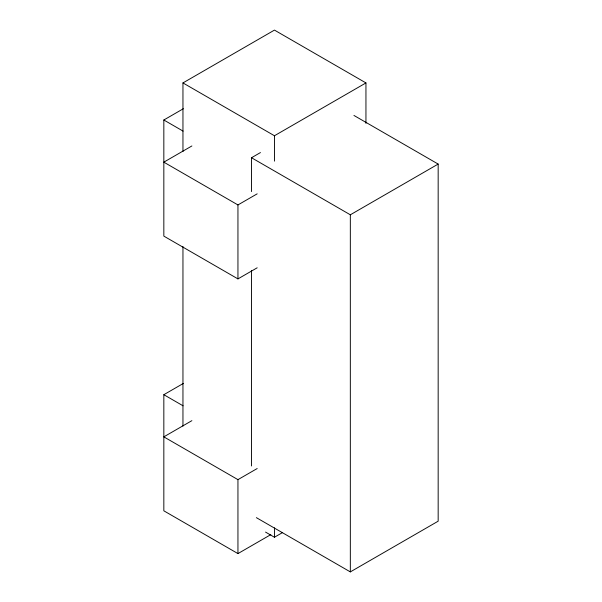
<?xml version="1.0" encoding="UTF-8"?>
<svg xmlns="http://www.w3.org/2000/svg" width="602" height="602" viewBox="0 0 602 602"><rect width="100%" height="100%" fill="white"/><g stroke="black" fill="none" stroke-linecap="round" stroke-linejoin="round"><path stroke-width="0.9" d="M182.955 151.561L182.955 82.925L274.452 30.1L365.948 82.925L365.948 123.357M257.182 267.8L237.948 278.899L163.834 236.112L163.834 120.001L183.377 108.714M191.88 145.962L163.834 162.156L237.948 204.943L257.182 193.836M182.955 82.925L274.452 135.751L365.948 82.925M251.516 191.571L251.516 157.739L260.455 152.569M251.516 157.739L350.334 214.794L438.166 164.075L438.166 521.189L350.334 571.9L256.369 517.652M270.802 534.629L237.948 553.599L163.834 510.812L163.834 394.701L183.377 383.414M191.88 420.663L163.834 436.856L237.948 479.643L257.182 468.537M265.542 532.093L274.452 537.24L282.549 532.559M353.931 115.441L438.166 164.075M163.834 120.001L183.068 131.108M163.834 394.701L183.068 405.808M350.334 214.794L350.334 571.9M274.452 135.751L274.452 161.14M274.452 527.834L274.452 537.24M251.516 270.509L251.516 465.978M237.948 204.943L237.948 278.899M237.948 479.643L237.948 553.599M182.955 246.527L182.955 426.118"/></g></svg>
